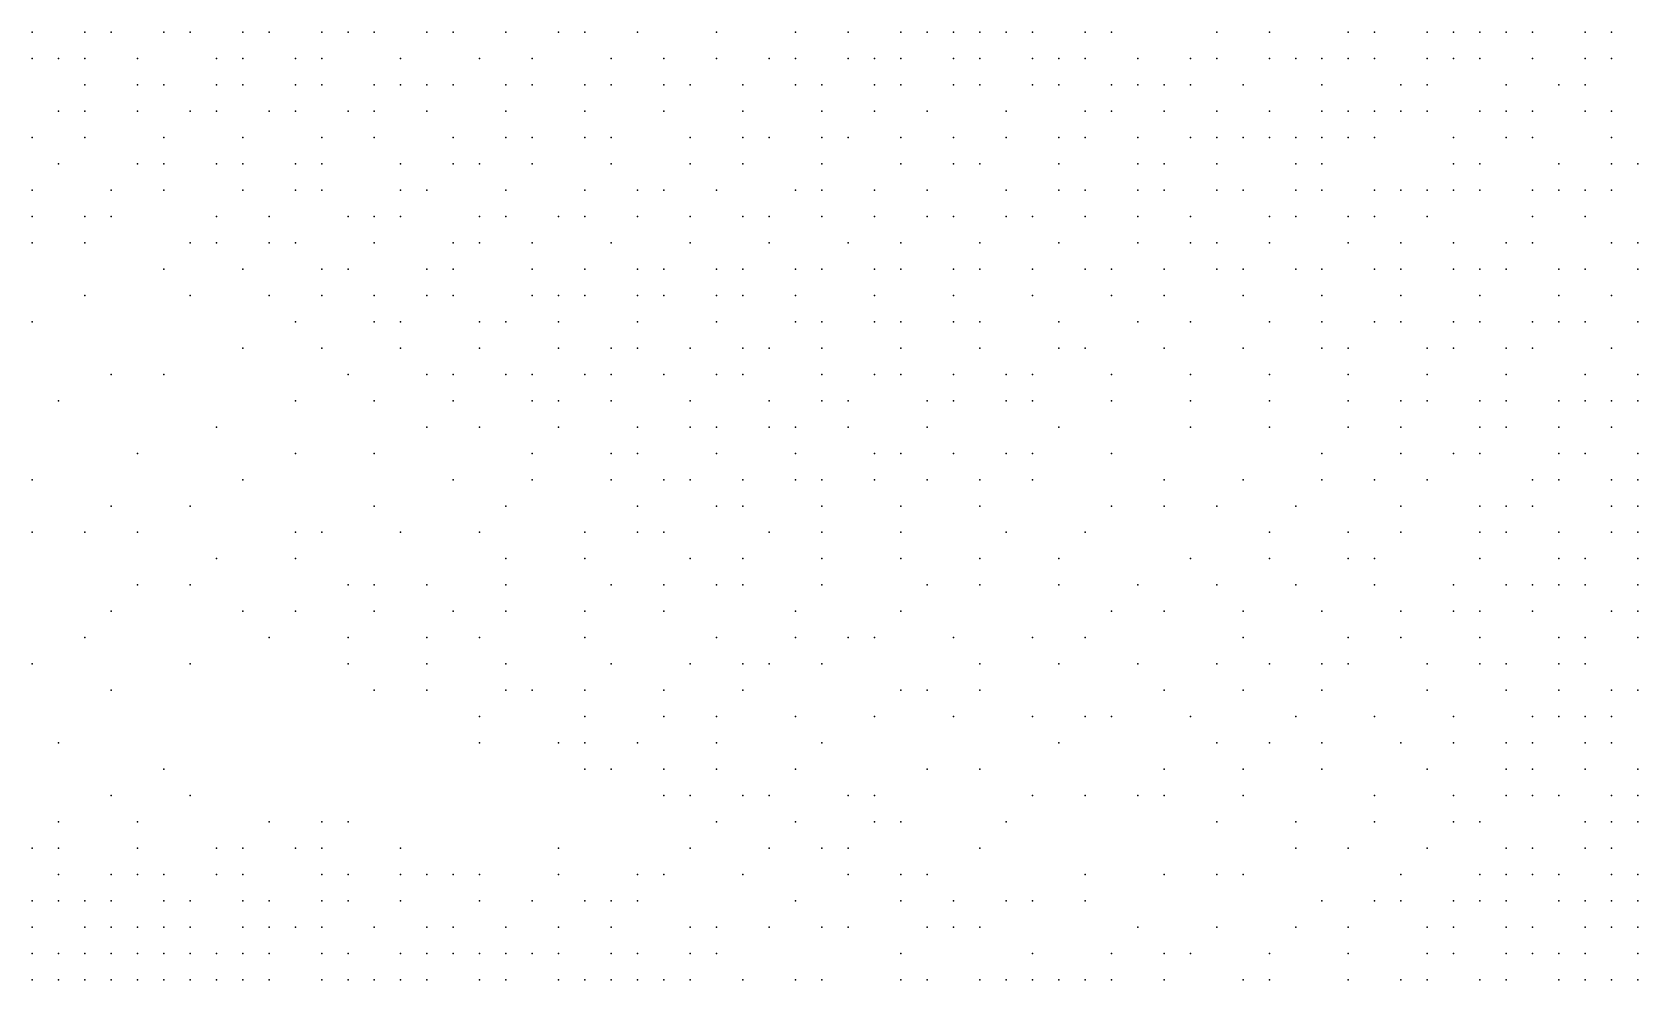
# Model space of a CAD drawing. Extents: x 429 to 793, y 817 to 1241.
# Drawn here: x 565.88 to 610.41, y 1081.6 to 1107.88 of the extents above; entities that cross this region are included whole.
import ezdxf

# ---------------------------------------------------------------- set-up
doc = ezdxf.new("R2010")
doc.units = 0

msp = doc.modelspace()

# ---------------------------------------------------------------- linework, layer by layer
for p in [(565.88, 1107.88, 224.667), (567.34, 1107.88, 224.833), (568.07, 1107.88, 224.83), (569.53, 1107.88, 224.3), (570.26, 1107.88, 224.377), (571.72, 1107.88, 224.077), (572.45, 1107.88, 224.53), (573.91, 1107.88, 224.677), (574.64, 1107.88, 224.75), (575.37, 1107.88, 224.897), (576.83, 1107.88, 225.043), (577.56, 1107.88, 224.657), (579.02, 1107.88, 225.147), (580.48, 1107.88, 225.103), (581.21, 1107.88, 225.162), (582.67, 1107.88, 225.825), (584.86, 1107.88, 226.311), (587.05, 1107.88, 227.361), (588.51, 1107.88, 228.11), (589.97, 1107.88, 229.155), (590.7, 1107.88, 229.673), (591.43, 1107.88, 229.61), (592.16, 1107.88, 230.643), (592.89, 1107.88, 231.095), (593.62, 1107.88, 231.548), (595.08, 1107.88, 232.915), (595.81, 1107.88, 233.372), (598.73, 1107.88, 235.775), (600.19, 1107.88, 237.31), (602.38, 1107.88, 238.61), (603.11, 1107.88, 239.383), (604.57, 1107.88, 240.378), (605.3, 1107.88, 240.74), (606.03, 1107.88, 241.095), (606.76, 1107.88, 241.45), (607.49, 1107.88, 242.012), (608.95, 1107.88, 242.64), (609.68, 1107.88, 242.81), (565.88, 1107.15, 224.323), (566.61, 1107.15, 223.575), (567.34, 1107.15, 223.913), (568.8, 1107.15, 223.644), (570.99, 1107.15, 223.625), (571.72, 1107.15, 223.393), (573.18, 1107.15, 223.54), (573.91, 1107.15, 223.845), (576.1, 1107.15, 223.837), (578.29, 1107.15, 224.263), (579.75, 1107.15, 224.403), (581.94, 1107.15, 225.053), (583.4, 1107.15, 225.29), (584.86, 1107.15, 225.717), (586.32, 1107.15, 226.124), (587.05, 1107.15, 226.205), (588.51, 1107.15, 226.93), (589.24, 1107.15, 227.31), (589.97, 1107.15, 227.69), (591.43, 1107.15, 228.45), (592.16, 1107.15, 229.87), (593.62, 1107.15, 230.417), (594.35, 1107.15, 231.921), (595.08, 1107.15, 232.12), (596.54, 1107.15, 233.035), (598, 1107.15, 234.86), (598.73, 1107.15, 234.605), (600.19, 1107.15, 236.4), (600.92, 1107.15, 236.91), (601.65, 1107.15, 237.42), (602.38, 1107.15, 237.93), (603.11, 1107.15, 238.362), (604.57, 1107.15, 239.567), (605.3, 1107.15, 240.2), (606.03, 1107.15, 240.66), (607.49, 1107.15, 241.335), (608.95, 1107.15, 242.325), (609.68, 1107.15, 242.49), (567.34, 1106.42, 222.84), (568.8, 1106.42, 222.76), (569.53, 1106.42, 222.72), (570.99, 1106.42, 222.527), (571.72, 1106.42, 222.86), (573.18, 1106.42, 223.007), (573.91, 1106.42, 222.747), (575.37, 1106.42, 222.477), (576.1, 1106.42, 223.02), (576.83, 1106.42, 223.305), (577.56, 1106.42, 222.88), (579.02, 1106.42, 223.445), (579.75, 1106.42, 223.372), (581.21, 1106.42, 223.658), (581.94, 1106.42, 224.012), (583.4, 1106.42, 224.013), (584.13, 1106.42, 224.459), (585.59, 1106.42, 224.797), (587.05, 1106.42, 225.165), (587.78, 1106.42, 225.701), (589.24, 1106.42, 226.263), (589.97, 1106.42, 227.01), (591.43, 1106.42, 227.75), (592.16, 1106.42, 228.435), (593.62, 1106.42, 229.052), (594.35, 1106.42, 230.807), (595.81, 1106.42, 231.763), (596.54, 1106.42, 232.24), (597.27, 1106.42, 232.97), (598, 1106.42, 233.32), (599.46, 1106.42, 235.145), (601.65, 1106.42, 236.385), (603.84, 1106.42, 238.61), (604.57, 1106.42, 239.115), (606.76, 1106.42, 240.935), (608.22, 1106.42, 241.725), (608.95, 1106.42, 242.09), (566.61, 1105.69, 222.333), (567.34, 1105.69, 222.407), (568.8, 1105.69, 222.327), (570.26, 1105.69, 221.7), (570.99, 1105.69, 221.93), (572.45, 1105.69, 221.737), (573.18, 1105.69, 221.813), (574.64, 1105.69, 221.803), (575.37, 1105.69, 221.793), (576.83, 1105.69, 222.31), (579.02, 1105.69, 222.735), (581.21, 1105.69, 222.8), (583.4, 1105.69, 223.307), (585.59, 1105.69, 224.113), (587.78, 1105.69, 225.008), (589.24, 1105.69, 225.57), (590.7, 1105.69, 225.975), (592.89, 1105.69, 227.37), (595.08, 1105.69, 230.022), (595.81, 1105.69, 230.544), (597.27, 1105.69, 232.251), (598.73, 1105.69, 233.477), (600.19, 1105.69, 234.937), (601.65, 1105.69, 236.55), (602.38, 1105.69, 237.172), (603.11, 1105.69, 237.56), (603.84, 1105.69, 238.065), (604.57, 1105.69, 238.57), (606.03, 1105.69, 239.56), (606.76, 1105.69, 240.328), (607.49, 1105.69, 240.955), (608.95, 1105.69, 241.685), (609.68, 1105.69, 242.092), (565.88, 1104.96, 222.322), (567.34, 1104.96, 221.973), (569.53, 1104.96, 221.307), (571.72, 1104.96, 221.157), (573.91, 1104.96, 221.13), (575.37, 1104.96, 221.11), (577.56, 1104.96, 220.87), (579.02, 1104.96, 221.57), (579.75, 1104.96, 221.68), (581.21, 1104.96, 222.06), (581.94, 1104.96, 222.33), (584.13, 1104.96, 222.877), (585.59, 1104.96, 222.75), (586.32, 1104.96, 223.442), (587.78, 1104.96, 223.814), (588.51, 1104.96, 224.167), (589.97, 1104.96, 224.555), (591.43, 1104.96, 225.653), (592.89, 1104.96, 226.325), (594.35, 1104.96, 228.473), (595.08, 1104.96, 229.142), (596.54, 1104.96, 230.48), (598, 1104.96, 231.675), (598.73, 1104.96, 232.712), (599.46, 1104.96, 233.606), (600.19, 1104.96, 234.342), (600.92, 1104.96, 235.307), (601.65, 1104.96, 235.905), (602.38, 1104.96, 236.465), (603.11, 1104.96, 237.025), (605.3, 1104.96, 238.645), (606.76, 1104.96, 239.577), (607.49, 1104.96, 240.13), (609.68, 1104.96, 241.772), (566.61, 1104.23, 221.663), (568.8, 1104.23, 220.943), (569.53, 1104.23, 220.678), (570.99, 1104.23, 220.577), (571.72, 1104.23, 220.677), (573.18, 1104.23, 220.56), (573.91, 1104.23, 220.324), (576.1, 1104.23, 220.36), (577.56, 1104.23, 220.673), (578.29, 1104.23, 220.74), (579.75, 1104.23, 220.77), (581.94, 1104.23, 221.376), (584.13, 1104.23, 221.995), (585.59, 1104.23, 222.07), (587.78, 1104.23, 223.131), (589.97, 1104.23, 224.213), (591.43, 1104.23, 224.948), (592.16, 1104.23, 224.81), (594.35, 1104.23, 227.668), (596.54, 1104.23, 229.307), (597.27, 1104.23, 230.137), (598.73, 1104.23, 231.45), (600.92, 1104.23, 234.338), (601.65, 1104.23, 235.26), (605.3, 1104.23, 238.11), (606.03, 1104.23, 238.605), (608.22, 1104.23, 240.17), (609.68, 1104.23, 241.3), (610.41, 1104.23, 241.55), (565.88, 1103.5, 221.087), (568.07, 1103.5, 220.72), (569.53, 1103.5, 220.347), (571.72, 1103.5, 219.633), (573.18, 1103.5, 219.4), (573.91, 1103.5, 219.3), (576.1, 1103.5, 219.1), (576.83, 1103.5, 219.167), (579.02, 1103.5, 219.38), (581.21, 1103.5, 220.56), (582.67, 1103.5, 220.238), (583.4, 1103.5, 220.534), (584.86, 1103.5, 221.083), (587.05, 1103.5, 222.095), (587.78, 1103.5, 222.448), (589.24, 1103.5, 222.882), (590.7, 1103.5, 223.287), (592.89, 1103.5, 225.035), (594.35, 1103.5, 226.487), (595.08, 1103.5, 226.513), (596.54, 1103.5, 228.097), (597.27, 1103.5, 229.375), (598.73, 1103.5, 230.685), (599.46, 1103.5, 231.656), (600.92, 1103.5, 233.688), (601.65, 1103.5, 233.96), (603.11, 1103.5, 235.73), (603.84, 1103.5, 236.348), (604.57, 1103.5, 236.965), (605.3, 1103.5, 237.577), (606.03, 1103.5, 238.19), (607.49, 1103.5, 239.295), (608.22, 1103.5, 239.948), (608.95, 1103.5, 240.215), (609.68, 1103.5, 240.723), (565.88, 1102.77, 220.677), (567.34, 1102.77, 220.493), (568.07, 1102.77, 220.31), (570.99, 1102.77, 219.376), (572.45, 1102.77, 219.135), (574.64, 1102.77, 218.49), (575.37, 1102.77, 218.795), (576.1, 1102.77, 218.74), (578.29, 1102.77, 218.8), (579.02, 1102.77, 218.86), (580.48, 1102.77, 218.98), (581.21, 1102.77, 219.17), (582.67, 1102.77, 219.635), (584.13, 1102.77, 219.994), (585.59, 1102.77, 220.747), (586.32, 1102.77, 220.493), (587.78, 1102.77, 221.232), (589.24, 1102.77, 222.274), (590.7, 1102.77, 222.708), (591.43, 1102.77, 223.125), (592.89, 1102.77, 224.335), (593.62, 1102.77, 225.06), (595.08, 1102.77, 226.54), (596.54, 1102.77, 227.473), (598, 1102.77, 229.25), (600.19, 1102.77, 231.972), (600.92, 1102.77, 232.605), (602.38, 1102.77, 234.333), (603.11, 1102.77, 235.195), (604.57, 1102.77, 236.43), (607.49, 1102.77, 238.88), (608.95, 1102.77, 239.895), (565.88, 1102.04, 220.365), (567.34, 1102.04, 219.968), (570.26, 1102.04, 219.11), (570.99, 1102.04, 218.863), (572.45, 1102.04, 218.628), (573.18, 1102.04, 218.503), (575.37, 1102.04, 217.968), (577.56, 1102.04, 218.02), (578.29, 1102.04, 218.3), (579.75, 1102.04, 218.42), (581.94, 1102.04, 218.8), (584.13, 1102.04, 219.392), (586.32, 1102.04, 219.85), (588.51, 1102.04, 221.018), (589.97, 1102.04, 221.548), (592.16, 1102.04, 223.15), (594.35, 1102.04, 224.983), (596.54, 1102.04, 226.85), (598, 1102.04, 228.315), (598.73, 1102.04, 229.047), (600.19, 1102.04, 230.515), (602.38, 1102.04, 233.403), (603.84, 1102.04, 235.077), (605.3, 1102.04, 236.822), (606.76, 1102.04, 237.84), (607.49, 1102.04, 238.515), (609.68, 1102.04, 239.99), (610.41, 1102.04, 240.635), (569.53, 1101.31, 218.913), (571.72, 1101.31, 218.42), (573.91, 1101.31, 217.88), (574.64, 1101.31, 217.707), (576.83, 1101.31, 217.36), (577.56, 1101.31, 217.34), (579.75, 1101.31, 217.86), (581.21, 1101.31, 217.86), (582.67, 1101.31, 218.43), (583.4, 1101.31, 218.06), (584.86, 1101.31, 218.63), (585.59, 1101.31, 218.82), (587.05, 1101.31, 219.595), (587.78, 1101.31, 219.982), (589.24, 1101.31, 220.123), (589.97, 1101.31, 220.454), (591.43, 1101.31, 221.559), (592.16, 1101.31, 222.333), (593.62, 1101.31, 222.973), (595.08, 1101.31, 224.675), (595.81, 1101.31, 224.833), (597.27, 1101.31, 226.587), (598.73, 1101.31, 228.099), (599.46, 1101.31, 229.915), (600.92, 1101.31, 231.677), (601.65, 1101.31, 232.105), (603.11, 1101.31, 233.47), (603.84, 1101.31, 234.217), (605.3, 1101.31, 235.945), (606.03, 1101.31, 236.44), (606.76, 1101.31, 237.295), (608.22, 1101.31, 238.702), (608.95, 1101.31, 239.255), (610.41, 1101.31, 240.36), (567.34, 1100.58, 218.817), (570.26, 1100.58, 218.353), (572.45, 1100.58, 217.787), (573.91, 1100.58, 217.373), (575.37, 1100.58, 217.419), (576.83, 1100.58, 216.938), (577.56, 1100.58, 216.923), (579.75, 1100.58, 216.98), (580.48, 1100.58, 217.3), (581.21, 1100.58, 217.346), (582.67, 1100.58, 217.482), (583.4, 1100.58, 217.47), (584.86, 1100.58, 217.99), (585.59, 1100.58, 218.225), (587.05, 1100.58, 219), (589.24, 1100.58, 219.393), (591.43, 1100.58, 220.981), (593.62, 1100.58, 222.28), (595.81, 1100.58, 223.906), (597.27, 1100.58, 225.638), (599.46, 1100.58, 228.23), (601.65, 1100.58, 231.49), (603.84, 1100.58, 233.732), (606.03, 1100.58, 235.955), (608.22, 1100.58, 238.62), (609.68, 1100.58, 239.81), (565.88, 1099.85, 218.87), (573.18, 1099.85, 217.333), (575.37, 1099.85, 216.637), (576.1, 1099.85, 216.554), (578.29, 1099.85, 216.485), (579.02, 1099.85, 216.355), (580.48, 1099.85, 216.661), (582.67, 1099.85, 216.904), (584.86, 1099.85, 217.35), (587.05, 1099.85, 218.128), (587.78, 1099.85, 218.548), (589.24, 1099.85, 218.785), (589.97, 1099.85, 219.208), (591.43, 1099.85, 219.773), (592.16, 1099.85, 220.608), (594.35, 1099.85, 222.271), (596.54, 1099.85, 223.95), (598, 1099.85, 225.96), (600.19, 1099.85, 228.45), (601.65, 1099.85, 230.97), (603.11, 1099.85, 232.585), (603.84, 1099.85, 233.533), (605.3, 1099.85, 235.18), (606.03, 1099.85, 235.871), (607.49, 1099.85, 237.917), (608.22, 1099.85, 238.405), (608.95, 1099.85, 239.107), (610.41, 1099.85, 240.135), (571.72, 1099.12, 216.79), (573.91, 1099.12, 216.593), (576.1, 1099.12, 215.9), (578.29, 1099.12, 215.969), (580.48, 1099.12, 215.723), (581.94, 1099.12, 215.937), (582.67, 1099.12, 216.113), (584.13, 1099.12, 216.477), (585.59, 1099.12, 216.945), (586.32, 1099.12, 216.68), (587.78, 1099.12, 217.405), (589.97, 1099.12, 218.34), (592.16, 1099.12, 219.915), (594.35, 1099.12, 222.012), (595.08, 1099.12, 222.658), (597.27, 1099.12, 224.13), (599.46, 1099.12, 227.69), (601.65, 1099.12, 229.746), (602.38, 1099.12, 231.096), (604.57, 1099.12, 233.68), (605.3, 1099.12, 234.944), (606.76, 1099.12, 236.84), (607.49, 1099.12, 237.475), (609.68, 1099.12, 239.38), (568.07, 1098.39, 216.925), (569.53, 1098.39, 216.687), (574.64, 1098.39, 215.843), (576.83, 1098.39, 215.742), (577.56, 1098.39, 215.583), (579.02, 1098.39, 215.41), (579.75, 1098.39, 215.35), (581.21, 1098.39, 215.23), (581.94, 1098.39, 215.347), (583.4, 1098.39, 215.2), (584.86, 1098.39, 215.748), (585.59, 1098.39, 215.842), (587.78, 1098.39, 216.87), (589.24, 1098.39, 217.923), (589.97, 1098.39, 217.695), (591.43, 1098.39, 218.955), (592.89, 1098.39, 219.57), (593.62, 1098.39, 220.2), (595.81, 1098.39, 221.973), (598, 1098.39, 224.777), (600.19, 1098.39, 227.041), (602.38, 1098.39, 230.13), (604.57, 1098.39, 233.275), (606.76, 1098.39, 236.55), (608.95, 1098.39, 238.493), (610.41, 1098.39, 239.815), (566.61, 1097.66, 217.436), (573.18, 1097.66, 215.36), (575.37, 1097.66, 215.41), (577.56, 1097.66, 214.615), (579.75, 1097.66, 214.857), (580.48, 1097.66, 214.738), (581.94, 1097.66, 214.803), (584.13, 1097.66, 215.224), (586.32, 1097.66, 215.828), (587.78, 1097.66, 216.438), (588.51, 1097.66, 216.862), (590.7, 1097.66, 217.68), (591.43, 1097.66, 218.31), (592.89, 1097.66, 219.517), (593.62, 1097.66, 220.137), (595.81, 1097.66, 221.452), (598, 1097.66, 223.378), (600.19, 1097.66, 227.152), (602.38, 1097.66, 230.11), (603.84, 1097.66, 232.18), (604.57, 1097.66, 232.87), (606.03, 1097.66, 234.653), (606.76, 1097.66, 236.26), (608.22, 1097.66, 237.47), (608.95, 1097.66, 238.21), (609.68, 1097.66, 238.815), (610.41, 1097.66, 239.389), (570.99, 1096.93, 215.103), (576.83, 1096.93, 214.688), (578.29, 1096.93, 214.435), (580.48, 1096.93, 214.245), (582.67, 1096.93, 214.568), (584.13, 1096.93, 214.724), (584.86, 1096.93, 214.711), (586.32, 1096.93, 214.993), (587.05, 1096.93, 215.397), (588.51, 1096.93, 216.217), (590.7, 1096.93, 217.279), (594.35, 1096.93, 219.39), (598, 1096.93, 223.102), (600.19, 1096.93, 226.44), (602.38, 1096.93, 229.812), (603.84, 1096.93, 231.172), (606.03, 1096.93, 234.458), (606.76, 1096.93, 235.164), (608.22, 1096.93, 237.275), (609.68, 1096.93, 238.68), (568.8, 1096.2, 216.614), (573.18, 1096.2, 214.09), (575.37, 1096.2, 214.055), (579.75, 1096.2, 213.753), (581.94, 1096.2, 213.766), (582.67, 1096.2, 214.067), (584.86, 1096.2, 214.59), (587.05, 1096.2, 215.288), (589.24, 1096.2, 215.78), (589.97, 1096.2, 216.568), (591.43, 1096.2, 216.937), (592.89, 1096.2, 218.15), (593.62, 1096.2, 218.77), (595.81, 1096.2, 220.337), (601.65, 1096.2, 228.014), (603.84, 1096.2, 230.604), (605.3, 1096.2, 232.968), (606.03, 1096.2, 234.224), (608.22, 1096.2, 236.76), (608.95, 1096.2, 237.374), (610.41, 1096.2, 239.122), (565.88, 1095.47, 217.547), (571.72, 1095.47, 215.15), (577.56, 1095.47, 213.258), (579.75, 1095.47, 213.29), (581.94, 1095.47, 213.298), (583.4, 1095.47, 213.7), (584.13, 1095.47, 213.864), (585.59, 1095.47, 213.957), (587.05, 1095.47, 214.775), (587.78, 1095.47, 214.516), (589.24, 1095.47, 215.221), (590.7, 1095.47, 216.33), (592.16, 1095.47, 217.37), (593.62, 1095.47, 218.337), (597.27, 1095.47, 220.79), (599.46, 1095.47, 223.839), (601.65, 1095.47, 226.858), (603.11, 1095.47, 229.814), (604.57, 1095.47, 231.82), (607.49, 1095.47, 236.068), (608.22, 1095.47, 236.656), (609.68, 1095.47, 238.365), (610.41, 1095.47, 238.959), (568.07, 1094.74, 216.66), (570.26, 1094.74, 215.78), (575.37, 1094.74, 212.725), (579.02, 1094.74, 212.935), (582.67, 1094.74, 213.085), (584.86, 1094.74, 213.397), (585.59, 1094.74, 213.762), (587.78, 1094.74, 214.003), (589.97, 1094.74, 215.03), (592.16, 1094.74, 216.59), (595.81, 1094.74, 219.31), (597.27, 1094.74, 220.43), (598.73, 1094.74, 222.728), (600.92, 1094.74, 225.808), (603.84, 1094.74, 230.206), (606.03, 1094.74, 233.905), (606.76, 1094.74, 234.645), (607.49, 1094.74, 235.385), (609.68, 1094.74, 237.744), (610.41, 1094.74, 238.9), (565.88, 1094.01, 217.283), (567.34, 1094.01, 216.94), (568.8, 1094.01, 216.273), (573.18, 1094.01, 214.343), (573.91, 1094.01, 213.94), (576.1, 1094.01, 212.048), (578.29, 1094.01, 212.289), (581.21, 1094.01, 212.303), (582.67, 1094.01, 212.533), (583.4, 1094.01, 212.715), (586.32, 1094.01, 213.5), (587.78, 1094.01, 213.743), (589.97, 1094.01, 214.755), (592.89, 1094.01, 216.722), (595.08, 1094.01, 218.438), (600.19, 1094.01, 224.135), (602.38, 1094.01, 227.082), (603.84, 1094.01, 229.346), (606.03, 1094.01, 233.07), (606.76, 1094.01, 234.493), (608.22, 1094.01, 236.384), (609.68, 1094.01, 237.641), (610.41, 1094.01, 238.826), (570.99, 1093.28, 215.313), (573.18, 1093.28, 214.106), (579.02, 1093.28, 211.854), (581.21, 1093.28, 211.815), (584.13, 1093.28, 212.153), (585.59, 1093.28, 212.987), (587.78, 1093.28, 213.348), (589.97, 1093.28, 214.025), (592.16, 1093.28, 215.814), (594.35, 1093.28, 217.61), (598, 1093.28, 220.954), (600.19, 1093.28, 224.01), (602.38, 1093.28, 227.001), (603.11, 1093.28, 228.517), (606.03, 1093.28, 232.856), (608.22, 1093.28, 236.348), (608.95, 1093.28, 237.008), (610.41, 1093.28, 238.844), (568.8, 1092.55, 216.137), (570.26, 1092.55, 215.597), (574.64, 1092.55, 213.31), (575.37, 1092.55, 212.857), (576.83, 1092.55, 211.695), (579.02, 1092.55, 211.192), (581.94, 1092.55, 211.43), (583.4, 1092.55, 211.73), (584.86, 1092.55, 212.457), (585.59, 1092.55, 212.34), (587.78, 1092.55, 213.188), (590.7, 1092.55, 214.497), (592.16, 1092.55, 215.41), (594.35, 1092.55, 217.03), (596.54, 1092.55, 218.894), (598.73, 1092.55, 221.586), (600.92, 1092.55, 224.524), (603.11, 1092.55, 227.58), (605.3, 1092.55, 231.38), (606.76, 1092.55, 233.625), (607.49, 1092.55, 235.15), (608.22, 1092.55, 235.776), (608.95, 1092.55, 236.402), (610.41, 1092.55, 238.315), (568.07, 1091.82, 216.275), (571.72, 1091.82, 214.62), (573.18, 1091.82, 213.87), (575.37, 1091.82, 212.633), (577.56, 1091.82, 211.149), (579.02, 1091.82, 210.062), (581.21, 1091.82, 210.645), (583.4, 1091.82, 211.32), (587.05, 1091.82, 212.565), (589.97, 1091.82, 213.408), (595.81, 1091.82, 218.158), (597.27, 1091.82, 219.366), (599.46, 1091.82, 222.246), (601.65, 1091.82, 225.3), (603.84, 1091.82, 228.384), (605.3, 1091.82, 231.4), (606.03, 1091.82, 232.16), (607.49, 1091.82, 235.175), (609.68, 1091.82, 237.72), (610.41, 1091.82, 238.35), (567.34, 1091.09, 216.413), (572.45, 1091.09, 213.99), (574.64, 1091.09, 212.956), (576.83, 1091.09, 211.636), (578.29, 1091.09, 210.617), (581.21, 1091.09, 209.74), (584.86, 1091.09, 211.247), (587.05, 1091.09, 212.17), (588.51, 1091.09, 212.55), (589.24, 1091.09, 213.104), (591.43, 1091.09, 214.39), (593.62, 1091.09, 216.258), (595.08, 1091.09, 216.81), (599.46, 1091.09, 221.494), (602.38, 1091.09, 226.095), (603.84, 1091.09, 228.399), (606.03, 1091.09, 232.2), (608.22, 1091.09, 235.967), (608.95, 1091.09, 236.56), (610.41, 1091.09, 238.6), (565.88, 1090.36, 216.643), (570.26, 1090.36, 215.087), (574.64, 1090.36, 212.502), (576.83, 1090.36, 211.412), (579.02, 1090.36, 209.38), (581.94, 1090.36, 209.49), (584.13, 1090.36, 210.833), (585.59, 1090.36, 211.452), (586.32, 1090.36, 211.796), (587.78, 1090.36, 212.11), (592.16, 1090.36, 214.35), (594.35, 1090.36, 216.185), (596.54, 1090.36, 218.068), (598.73, 1090.36, 220.732), (600.19, 1090.36, 222.254), (601.65, 1090.36, 224.566), (602.38, 1090.36, 226.12), (604.57, 1090.36, 229.188), (606.03, 1090.36, 232.299), (606.76, 1090.36, 233.148), (608.22, 1090.36, 235.49), (608.95, 1090.36, 236.734), (568.07, 1089.63, 215.74), (575.37, 1089.63, 211.897), (576.83, 1089.63, 210.99), (579.02, 1089.63, 209.432), (579.75, 1089.63, 208.895), (581.21, 1089.63, 208.015), (583.4, 1089.63, 210.105), (585.59, 1089.63, 211.245), (589.97, 1089.63, 212.885), (590.7, 1089.63, 213.225), (592.16, 1089.63, 214.323), (597.27, 1089.63, 218.701), (599.46, 1089.63, 221.488), (601.65, 1089.63, 224.684), (604.57, 1089.63, 229.32), (606.76, 1089.63, 233.376), (608.22, 1089.63, 235.63), (609.68, 1089.63, 237.669), (610.41, 1089.63, 238.242), (578.29, 1088.9, 209.735), (581.21, 1088.9, 207.44), (583.4, 1088.9, 209.52), (584.86, 1088.9, 210.375), (587.05, 1088.9, 211.645), (589.24, 1088.9, 212.172), (591.43, 1088.9, 213.71), (593.62, 1088.9, 215.568), (595.08, 1088.9, 216.8), (595.81, 1088.9, 217.432), (598, 1088.9, 219.328), (600.92, 1088.9, 223.28), (603.11, 1088.9, 226.825), (605.3, 1088.9, 230.482), (607.49, 1088.9, 234.174), (608.22, 1088.9, 235.77), (608.95, 1088.9, 236.783), (609.68, 1088.9, 237.894), (566.61, 1088.17, 215.855), (578.29, 1088.17, 209.55), (580.48, 1088.17, 207.55), (581.21, 1088.17, 207.13), (582.67, 1088.17, 207.022), (584.86, 1088.17, 210.37), (587.78, 1088.17, 211.435), (594.35, 1088.17, 216.214), (598.73, 1088.17, 220.135), (600.19, 1088.17, 221.85), (601.65, 1088.17, 224.16), (603.84, 1088.17, 227.735), (605.3, 1088.17, 230.714), (606.76, 1088.17, 233.188), (607.49, 1088.17, 234.609), (608.95, 1088.17, 237.037), (609.68, 1088.17, 237.795), (569.53, 1087.44, 214.603), (581.21, 1087.44, 206.88), (581.94, 1087.44, 207.105), (583.4, 1087.44, 208.398), (584.86, 1087.44, 209.81), (587.05, 1087.44, 210.647), (590.7, 1087.44, 213.232), (592.16, 1087.44, 214.356), (597.27, 1087.44, 218.605), (599.46, 1087.44, 220.49), (601.65, 1087.44, 224.345), (604.57, 1087.44, 229.308), (606.76, 1087.44, 232.74), (607.49, 1087.44, 234.156), (608.95, 1087.44, 236.54), (610.41, 1087.44, 238.792), (568.07, 1086.71, 215.01), (570.26, 1086.71, 214.21), (583.4, 1086.71, 208.699), (584.13, 1086.71, 209), (585.59, 1086.71, 209.784), (586.32, 1086.71, 210.318), (588.51, 1086.71, 211.715), (589.24, 1086.71, 211.92), (593.62, 1086.71, 215.16), (595.08, 1086.71, 216.357), (596.54, 1086.71, 218.157), (597.27, 1086.71, 218.785), (599.46, 1086.71, 220.67), (603.11, 1086.71, 226.638), (605.3, 1086.71, 230.592), (606.76, 1086.71, 233.05), (607.49, 1086.71, 234.364), (608.22, 1086.71, 235.988), (609.68, 1086.71, 237.538), (610.41, 1086.71, 238.942), (566.61, 1085.98, 215.202), (568.8, 1085.98, 214.563), (572.45, 1085.98, 212.535), (573.91, 1085.98, 211.757), (574.64, 1085.98, 211.25), (584.86, 1085.98, 209.63), (587.05, 1085.98, 210.942), (589.24, 1085.98, 212.12), (589.97, 1085.98, 212.67), (592.89, 1085.98, 214.827), (598.73, 1085.98, 220.118), (600.92, 1085.98, 223.05), (603.11, 1085.98, 226.176), (605.3, 1085.98, 230.602), (606.03, 1085.98, 231.662), (608.95, 1085.98, 237.15), (609.68, 1085.98, 237.867), (610.41, 1085.98, 238.935), (565.88, 1085.25, 215.435), (566.61, 1085.25, 214.897), (568.8, 1085.25, 214.097), (570.99, 1085.25, 213.053), (571.72, 1085.25, 212.677), (573.18, 1085.25, 211.95), (573.91, 1085.25, 211.293), (576.1, 1085.25, 210.235), (580.48, 1085.25, 208.93), (584.13, 1085.25, 209.963), (586.32, 1085.25, 210.873), (587.78, 1085.25, 211.427), (588.51, 1085.25, 211.94), (592.16, 1085.25, 214.05), (600.92, 1085.25, 222.943), (602.38, 1085.25, 225.185), (604.57, 1085.25, 229.147), (606.76, 1085.25, 232.918), (607.49, 1085.25, 234.85), (608.95, 1085.25, 237.5), (609.68, 1085.25, 238.397), (566.61, 1084.52, 214.793), (568.07, 1084.52, 214.15), (568.8, 1084.52, 213.87), (569.53, 1084.52, 213.58), (570.99, 1084.52, 212.767), (571.72, 1084.52, 212.468), (573.91, 1084.52, 211.222), (574.64, 1084.52, 211.205), (576.1, 1084.52, 210.97), (576.83, 1084.52, 210.823), (577.56, 1084.52, 209.855), (578.29, 1084.52, 210.067), (580.48, 1084.52, 209.413), (582.67, 1084.52, 209.96), (583.4, 1084.52, 210.01), (585.59, 1084.52, 210.61), (588.51, 1084.52, 212.04), (589.97, 1084.52, 212.9), (590.7, 1084.52, 213.28), (595.08, 1084.52, 216.612), (597.27, 1084.52, 218.46), (598.73, 1084.52, 219.92), (599.46, 1084.52, 221.38), (603.84, 1084.52, 227.76), (606.03, 1084.52, 231.21), (606.76, 1084.52, 233.338), (607.49, 1084.52, 234.2), (608.22, 1084.52, 235.808), (609.68, 1084.52, 237.86), (610.41, 1084.52, 239.605), (565.88, 1083.79, 214.51), (566.61, 1083.79, 214.297), (567.34, 1083.79, 214.19), (568.07, 1083.79, 213.86), (569.53, 1083.79, 213.127), (570.26, 1083.79, 213.063), (571.72, 1083.79, 212.25), (572.45, 1083.79, 212.145), (573.91, 1083.79, 211.805), (574.64, 1083.79, 211.62), (576.1, 1083.79, 211.385), (578.29, 1083.79, 210.84), (579.75, 1083.79, 210.52), (581.21, 1083.79, 210.438), (581.94, 1083.79, 210.565), (582.67, 1083.79, 210.495), (587.05, 1083.79, 211.728), (589.97, 1083.79, 212.787), (591.43, 1083.79, 213.792), (592.89, 1083.79, 214.952), (593.62, 1083.79, 215.41), (595.08, 1083.79, 216.145), (601.65, 1083.79, 224.397), (603.11, 1083.79, 226.147), (603.84, 1083.79, 228.105), (605.3, 1083.79, 230.86), (606.03, 1083.79, 231.943), (606.76, 1083.79, 233.025), (608.22, 1083.79, 235.417), (608.95, 1083.79, 236.635), (609.68, 1083.79, 238.22), (610.41, 1083.79, 239.636), (565.88, 1083.06, 214.413), (567.34, 1083.06, 213.577), (568.07, 1083.06, 213.52), (568.8, 1083.06, 213.19), (569.53, 1083.06, 213.043), (570.26, 1083.06, 212.897), (571.72, 1083.06, 212.39), (572.45, 1083.06, 212.49), (573.18, 1083.06, 212.36), (573.91, 1083.06, 212.15), (575.37, 1083.06, 211.677), (576.83, 1083.06, 211.53), (577.56, 1083.06, 211.48), (579.02, 1083.06, 211.093), (580.48, 1083.06, 210.757), (581.94, 1083.06, 210.961), (584.13, 1083.06, 211.025), (584.86, 1083.06, 210.97), (586.32, 1083.06, 211.647), (587.78, 1083.06, 212.146), (588.51, 1083.06, 212.564), (590.7, 1083.06, 213.58), (591.43, 1083.06, 213.823), (592.16, 1083.06, 214.278), (596.54, 1083.06, 217.785), (598.73, 1083.06, 220.423), (600.92, 1083.06, 223.053), (602.38, 1083.06, 225.403), (604.57, 1083.06, 229.619), (605.3, 1083.06, 230.487), (606.76, 1083.06, 233.867), (607.49, 1083.06, 235.05), (608.95, 1083.06, 237.883), (609.68, 1083.06, 238.645), (610.41, 1083.06, 239.743), (565.88, 1082.33, 213.92), (566.61, 1082.33, 213.77), (567.34, 1082.33, 213.53), (568.07, 1082.33, 213.29), (568.8, 1082.33, 213.17), (569.53, 1082.33, 213.05), (570.26, 1082.33, 212.883), (570.99, 1082.33, 212.75), (571.72, 1082.33, 212.747), (572.45, 1082.33, 212.663), (573.91, 1082.33, 212.533), (574.64, 1082.33, 212.357), (576.1, 1082.33, 212.09), (576.83, 1082.33, 211.91), (577.56, 1082.33, 211.917), (578.29, 1082.33, 211.65), (579.02, 1082.33, 211.38), (579.75, 1082.33, 211.366), (580.48, 1082.33, 211.28), (581.94, 1082.33, 211.228), (582.67, 1082.33, 211.307), (584.13, 1082.33, 211.228), (584.86, 1082.33, 211.427), (589.97, 1082.33, 212.982), (593.62, 1082.33, 215.66), (595.81, 1082.33, 217.062), (597.27, 1082.33, 218.81), (598, 1082.33, 219.5), (600.19, 1082.33, 222.353), (602.38, 1082.33, 225.15), (604.57, 1082.33, 228.895), (605.3, 1082.33, 230.982), (606.76, 1082.33, 233.518), (607.49, 1082.33, 234.701), (608.22, 1082.33, 236.57), (608.95, 1082.33, 237.936), (610.41, 1082.33, 239.958), (565.88, 1081.6, 213.733), (566.61, 1081.6, 213.49), (567.34, 1081.6, 213.443), (568.07, 1081.6, 213.297), (568.8, 1081.6, 213.25), (569.53, 1081.6, 213.15), (570.26, 1081.6, 212.99), (570.99, 1081.6, 212.99), (571.72, 1081.6, 212.897), (572.45, 1081.6, 212.743), (573.91, 1081.6, 212.565), (574.64, 1081.6, 212.478), (575.37, 1081.6, 212.302), (576.1, 1081.6, 212.122), (576.83, 1081.6, 211.965), (578.29, 1081.6, 211.973), (579.02, 1081.6, 211.925), (580.48, 1081.6, 211.596), (581.21, 1081.6, 211.352), (581.94, 1081.6, 211.387), (582.67, 1081.6, 211.543), (583.4, 1081.6, 211.464), (584.13, 1081.6, 211.7), (585.59, 1081.6, 211.723), (587.05, 1081.6, 212.263), (587.78, 1081.6, 212.643), (589.97, 1081.6, 213.373), (590.7, 1081.6, 213.757), (592.16, 1081.6, 214.631), (592.89, 1081.6, 215.493), (593.62, 1081.6, 216.017), (594.35, 1081.6, 216.1), (595.08, 1081.6, 216.713), (595.81, 1081.6, 217.595), (597.27, 1081.6, 218.65), (599.46, 1081.6, 221.41), (600.19, 1081.6, 222.803), (602.38, 1081.6, 225.61), (603.84, 1081.6, 227.93), (604.57, 1081.6, 229.597), (606.03, 1081.6, 232.4), (606.76, 1081.6, 233.168), (608.22, 1081.6, 236.802), (608.95, 1081.6, 238.366), (609.68, 1081.6, 239.5), (610.41, 1081.6, 240.58)]:
    msp.add_point(p)

doc.saveas('drawing.dxf')
